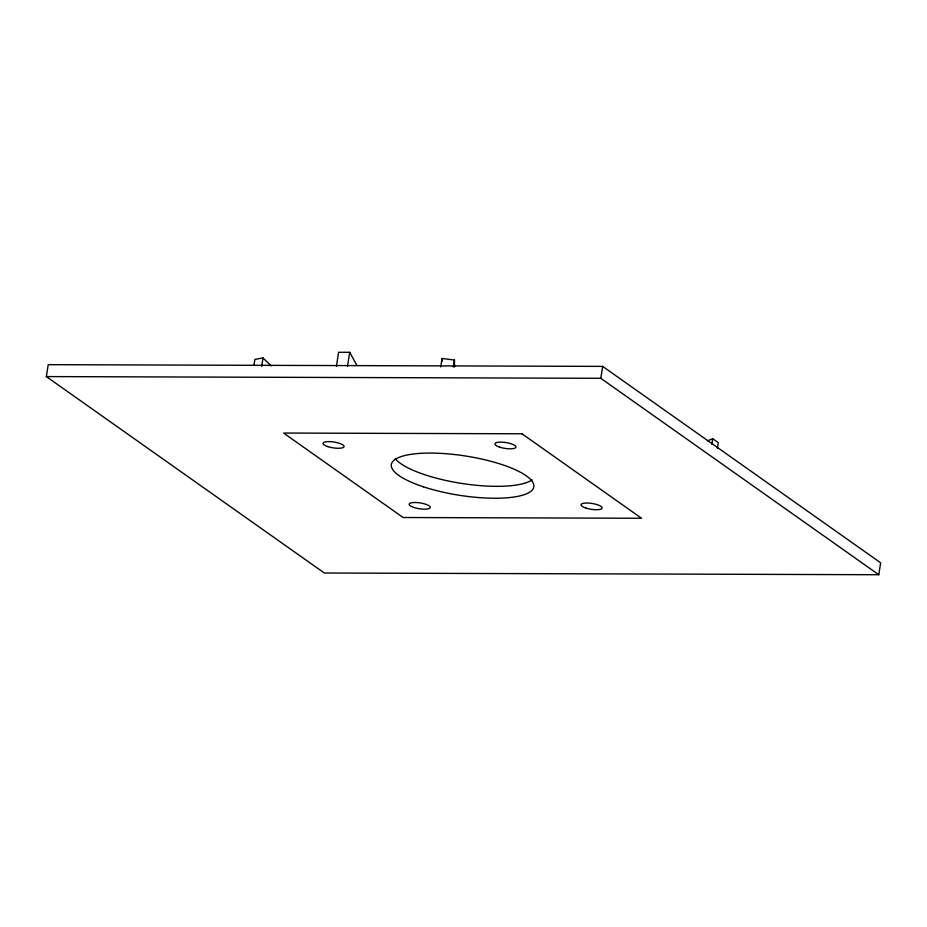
<?xml version="1.0" encoding="UTF-8"?>
<svg xmlns="http://www.w3.org/2000/svg" width="927" height="927" viewBox="0 0 927 927"><rect width="100%" height="100%" fill="white"/><g stroke="black" fill="none" stroke-linecap="round" stroke-linejoin="round"><path stroke-width="1.39" d="M46.35 376.582L48.216 364.67L602.666 366.385L880.65 562.816L878.784 574.728L324.334 573.013L46.35 376.582L600.8 378.297L878.784 574.728M253.998 365.006L254.879 359.398L262.99 357.926L271.217 365.933M261.669 366.339L262.99 357.926M336.408 366.281L338.598 352.272L349.688 352.306L357.046 365.586M347.498 366.316L349.688 352.306M440.742 366.895L442.063 358.482L454.427 360.012L454.554 366.999M453.338 367.022L454.427 360.012M600.8 378.297L602.666 366.385M711.855 444.323L712.736 438.726L718.286 442.654L717.417 448.251M707.347 440.87L712.736 438.726M442.063 358.482L442.109 361.275M532.121 479.862A72.132 19.884 8.9 0 1 461.785 483.454A72.132 19.884 8.9 0 1 395.261 458.656M522.005 433.79L283.592 433.048L403.129 517.521L641.542 518.263L522.005 433.79M423.338 486.779A72.132 19.884 8.9 0 0 533.767 487.127A72.132 19.884 8.9 0 0 430.603 453.071A72.132 19.884 8.9 0 0 423.338 486.779M327.741 446.582A10.66 2.943 8.9 0 0 344.068 446.64A10.66 2.943 8.9 0 0 328.818 441.6A10.66 2.943 8.9 0 0 327.741 446.582M499.618 447.115A10.66 2.943 8.9 0 0 515.945 447.173A10.66 2.943 8.9 0 0 500.696 442.133A10.66 2.943 8.9 0 0 499.618 447.115M413.917 507.486A10.66 2.943 8.9 0 0 430.244 507.532A10.66 2.943 8.9 0 0 414.995 502.492A10.66 2.943 8.9 0 0 413.917 507.486M585.794 508.019A10.66 2.943 8.9 0 0 602.121 508.066A10.66 2.943 8.9 0 0 586.872 503.025A10.66 2.943 8.9 0 0 585.794 508.019"/></g></svg>
